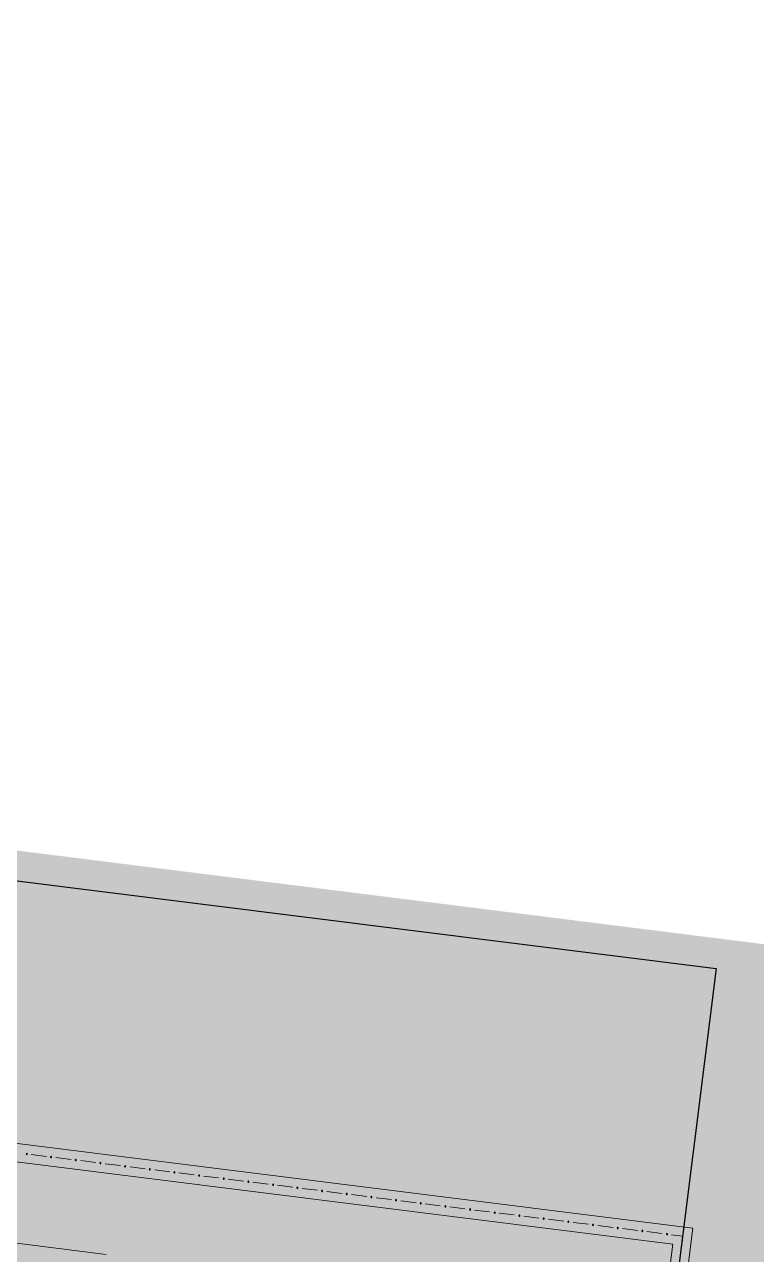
# Model space of a CAD drawing. Header units: metres. Extents: x -4 to 509425, y 7549 to 4732445.
# Drawn here: x 476078.41 to 476090.61, y 4719785.84 to 4719806.36 of the extents above; entities that cross this region are included whole.
import ezdxf

# ---------------------------------------------------------------- set-up
doc = ezdxf.new("R2010")
doc.units = ezdxf.units.M
doc.header["$LTSCALE"] = 0.01
doc.header["$MEASUREMENT"] = 0
doc.layers.get('0').update_dxf_attribs({"lineweight": 0})
for name, color, linetype in [('_SUBESTACIÓN', 1, 'Continuous'), ('NUDO GAROÑA', 211, 'Continuous'), ('SUBESTACION LA VID', 253, 'Continuous')]:
    doc.layers.add(name, color=color, linetype=linetype)

# ---------------------------------------------------------------- blocks, each defined once
blk = doc.blocks.new('A$Cfff6051d')
at = {"layer": 'SUBESTACION LA VID', "transparency": 33554687}
h = blk.add_hatch(color=256, dxfattribs=at)
h.dxf.hatch_style = 2
h.paths.add_polyline_path([(476078.451, 4719787.52), (476078.452, 4719787.529), (476078.444, 4719787.53), (476078.434, 4719787.522), (476078.442, 4719787.513), (476078.45, 4719787.512)])
h = blk.add_hatch(color=256, dxfattribs=at)
h.dxf.hatch_style = 2
h.paths.add_polyline_path([(476078.854, 4719787.47), (476078.855, 4719787.478), (476078.847, 4719787.479), (476078.838, 4719787.472), (476078.845, 4719787.462), (476078.853, 4719787.461)])
h = blk.add_hatch(color=256, dxfattribs=at)
h.dxf.hatch_style = 2
h.paths.add_polyline_path([(476079.266, 4719787.418), (476079.267, 4719787.426), (476079.259, 4719787.427), (476079.249, 4719787.42), (476079.257, 4719787.411), (476079.265, 4719787.41)])
h = blk.add_hatch(color=256, dxfattribs=at)
h.dxf.hatch_style = 2
h.paths.add_polyline_path([(476079.678, 4719787.366), (476079.679, 4719787.375), (476079.67, 4719787.376), (476079.661, 4719787.368), (476079.668, 4719787.359), (476079.677, 4719787.358)])
h = blk.add_hatch(color=256, dxfattribs=at)
h.dxf.hatch_style = 2
h.paths.add_polyline_path([(476080.089, 4719787.315), (476080.09, 4719787.323), (476080.082, 4719787.324), (476080.072, 4719787.317), (476080.08, 4719787.307), (476080.088, 4719787.306)])
h = blk.add_hatch(color=256, dxfattribs=at)
h.dxf.hatch_style = 2
h.paths.add_polyline_path([(476080.501, 4719787.263), (476080.502, 4719787.272), (476080.494, 4719787.273), (476080.484, 4719787.265), (476080.491, 4719787.256), (476080.5, 4719787.255)])
h = blk.add_hatch(color=256, dxfattribs=at)
h.dxf.hatch_style = 2
h.paths.add_polyline_path([(476080.912, 4719787.212), (476080.914, 4719787.22), (476080.905, 4719787.221), (476080.896, 4719787.214), (476080.903, 4719787.204), (476080.911, 4719787.203)])
h = blk.add_hatch(color=256, dxfattribs=at)
h.dxf.hatch_style = 2
h.paths.add_polyline_path([(476081.324, 4719787.16), (476081.325, 4719787.168), (476081.317, 4719787.169), (476081.307, 4719787.162), (476081.315, 4719787.153), (476081.323, 4719787.152)])
h = blk.add_hatch(color=256, dxfattribs=at)
h.dxf.hatch_style = 2
h.paths.add_polyline_path([(476081.736, 4719787.108), (476081.737, 4719787.117), (476081.728, 4719787.118), (476081.719, 4719787.11), (476081.726, 4719787.101), (476081.735, 4719787.1)])
h = blk.add_hatch(color=256, dxfattribs=at)
h.dxf.hatch_style = 2
h.paths.add_polyline_path([(476082.147, 4719787.057), (476082.148, 4719787.065), (476082.14, 4719787.066), (476082.131, 4719787.059), (476082.138, 4719787.049), (476082.146, 4719787.048)])
h = blk.add_hatch(color=256, dxfattribs=at)
h.dxf.hatch_style = 2
h.paths.add_polyline_path([(476082.559, 4719787.005), (476082.56, 4719787.014), (476082.552, 4719787.015), (476082.542, 4719787.007), (476082.549, 4719786.998), (476082.558, 4719786.997)])
h = blk.add_hatch(color=256, dxfattribs=at)
h.dxf.hatch_style = 2
h.paths.add_polyline_path([(476082.962, 4719786.955), (476082.963, 4719786.963), (476082.955, 4719786.964), (476082.945, 4719786.957), (476082.953, 4719786.947), (476082.961, 4719786.946)])
h = blk.add_hatch(color=256, dxfattribs=at)
h.dxf.hatch_style = 2
h.paths.add_polyline_path([(476083.374, 4719786.903), (476083.375, 4719786.911), (476083.366, 4719786.912), (476083.357, 4719786.905), (476083.364, 4719786.896), (476083.373, 4719786.895)])
h = blk.add_hatch(color=256, dxfattribs=at)
h.dxf.hatch_style = 2
h.paths.add_polyline_path([(476083.785, 4719786.851), (476083.786, 4719786.86), (476083.778, 4719786.861), (476083.769, 4719786.854), (476083.776, 4719786.844), (476083.784, 4719786.843)])
h = blk.add_hatch(color=256, dxfattribs=at)
h.dxf.hatch_style = 2
h.paths.add_polyline_path([(476084.197, 4719786.8), (476084.198, 4719786.808), (476084.19, 4719786.809), (476084.18, 4719786.802), (476084.188, 4719786.792), (476084.196, 4719786.791)])
h = blk.add_hatch(color=256, dxfattribs=at)
h.dxf.hatch_style = 2
h.paths.add_polyline_path([(476084.609, 4719786.748), (476084.61, 4719786.757), (476084.601, 4719786.758), (476084.592, 4719786.75), (476084.599, 4719786.741), (476084.608, 4719786.74)])
h = blk.add_hatch(color=256, dxfattribs=at)
h.dxf.hatch_style = 2
h.paths.add_polyline_path([(476085.02, 4719786.697), (476085.021, 4719786.705), (476085.013, 4719786.706), (476085.003, 4719786.699), (476085.011, 4719786.689), (476085.019, 4719786.688)])
h = blk.add_hatch(color=256, dxfattribs=at)
h.dxf.hatch_style = 2
h.paths.add_polyline_path([(476085.432, 4719786.645), (476085.433, 4719786.653), (476085.424, 4719786.654), (476085.415, 4719786.647), (476085.422, 4719786.638), (476085.431, 4719786.637)])
h = blk.add_hatch(color=256, dxfattribs=at)
h.dxf.hatch_style = 2
h.paths.add_polyline_path([(476085.843, 4719786.593), (476085.845, 4719786.602), (476085.836, 4719786.603), (476085.827, 4719786.595), (476085.834, 4719786.586), (476085.842, 4719786.585)])
h = blk.add_hatch(color=256, dxfattribs=at)
h.dxf.hatch_style = 2
h.paths.add_polyline_path([(476086.255, 4719786.542), (476086.256, 4719786.55), (476086.248, 4719786.551), (476086.238, 4719786.544), (476086.246, 4719786.534), (476086.254, 4719786.533)])
h = blk.add_hatch(color=256, dxfattribs=at)
h.dxf.hatch_style = 2
h.paths.add_polyline_path([(476086.667, 4719786.49), (476086.668, 4719786.499), (476086.659, 4719786.5), (476086.65, 4719786.492), (476086.657, 4719786.483), (476086.666, 4719786.482)])
h = blk.add_hatch(color=256, dxfattribs=at)
h.dxf.hatch_style = 2
h.paths.add_polyline_path([(476087.07, 4719786.44), (476087.071, 4719786.448), (476087.063, 4719786.449), (476087.053, 4719786.442), (476087.06, 4719786.432), (476087.069, 4719786.431)])
h = blk.add_hatch(color=256, dxfattribs=at)
h.dxf.hatch_style = 2
h.paths.add_polyline_path([(476087.482, 4719786.388), (476087.483, 4719786.396), (476087.474, 4719786.397), (476087.465, 4719786.39), (476087.472, 4719786.381), (476087.48, 4719786.38)])
h = blk.add_hatch(color=256, dxfattribs=at)
h.dxf.hatch_style = 2
h.paths.add_polyline_path([(476087.893, 4719786.336), (476087.894, 4719786.345), (476087.886, 4719786.346), (476087.876, 4719786.339), (476087.884, 4719786.329), (476087.892, 4719786.328)])
h = blk.add_hatch(color=256, dxfattribs=at)
h.dxf.hatch_style = 2
h.paths.add_polyline_path([(476088.305, 4719786.285), (476088.306, 4719786.293), (476088.297, 4719786.294), (476088.288, 4719786.287), (476088.295, 4719786.277), (476088.304, 4719786.276)])
h = blk.add_hatch(color=256, dxfattribs=at)
h.dxf.hatch_style = 2
h.paths.add_polyline_path([(476088.716, 4719786.233), (476088.717, 4719786.242), (476088.709, 4719786.243), (476088.7, 4719786.235), (476088.707, 4719786.226), (476088.715, 4719786.225)])
h = blk.add_hatch(color=256, dxfattribs=at)
h.dxf.hatch_style = 2
h.paths.add_polyline_path([(476089.128, 4719786.182), (476089.129, 4719786.19), (476089.121, 4719786.191), (476089.111, 4719786.184), (476089.119, 4719786.174), (476089.127, 4719786.173)])
at = {"layer": 'SUBESTACION LA VID', "lineweight": 15}
for p, q in [((476079.768, 4719785.845), (475981.3, 4719798.19)), ((476078.518, 4719787.512), (476078.77, 4719787.48)), ((476078.93, 4719787.46), (476079.182, 4719787.429)), ((476079.342, 4719787.409), (476079.594, 4719787.377)), ((476079.753, 4719787.357), (476080.005, 4719787.325)), ((476080.165, 4719787.305), (476080.417, 4719787.274)), ((476080.576, 4719787.254), (476080.828, 4719787.222)), ((476080.98, 4719787.203), (476081.232, 4719787.172)), ((476081.391, 4719787.152), (476081.643, 4719787.12)), ((476081.803, 4719787.1), (476082.055, 4719787.068)), ((476082.215, 4719787.048), (476082.467, 4719787.017)), ((476082.626, 4719786.997), (476082.878, 4719786.965)), ((476083.038, 4719786.945), (476083.29, 4719786.914)), ((476083.449, 4719786.894), (476083.701, 4719786.862)), ((476083.861, 4719786.842), (476084.113, 4719786.81)), ((476084.273, 4719786.79), (476084.525, 4719786.759)), ((476084.684, 4719786.739), (476084.936, 4719786.707)), ((476085.087, 4719786.688), (476085.339, 4719786.657)), ((476085.499, 4719786.637), (476085.751, 4719786.605)), ((476085.911, 4719786.585), (476086.163, 4719786.553)), ((476086.322, 4719786.533), (476086.574, 4719786.502)), ((476086.734, 4719786.482), (476086.986, 4719786.45)), ((476087.146, 4719786.43), (476087.398, 4719786.399)), ((476087.557, 4719786.379), (476087.809, 4719786.347)), ((476087.969, 4719786.327), (476088.221, 4719786.295)), ((476088.38, 4719786.275), (476088.632, 4719786.244)), ((476088.784, 4719786.225), (476089.036, 4719786.193))]:
    blk.add_line(p, q, dxfattribs=at)
for points in [[(475956.756, 4719712.129), (475967.964, 4719801.525), (476089.55, 4719786.282), (476086.094, 4719758.712), (476078.306, 4719696.592), (475956.719, 4719711.835)], [(475957.05, 4719712.092), (475968.22, 4719801.186), (476089.218, 4719786.017), (476085.8, 4719758.749), (476078.049, 4719696.923), (475957.05, 4719712.092)], [(476089.195, 4719786.173), (476089.38, 4719786.15), (476089.344, 4719785.864)]]:
    blk.add_lwpolyline(points, dxfattribs=at)
at = {"layer": 'SUBESTACION LA VID'}
for points in [[(476078.451, 4719787.52), (476078.452, 4719787.529), (476078.444, 4719787.53), (476078.434, 4719787.522), (476078.442, 4719787.513), (476078.45, 4719787.512)], [(476078.854, 4719787.47), (476078.855, 4719787.478), (476078.847, 4719787.479), (476078.838, 4719787.472), (476078.845, 4719787.462), (476078.853, 4719787.461)], [(476079.266, 4719787.418), (476079.267, 4719787.426), (476079.259, 4719787.427), (476079.249, 4719787.42), (476079.257, 4719787.411), (476079.265, 4719787.41)], [(476079.678, 4719787.366), (476079.679, 4719787.375), (476079.67, 4719787.376), (476079.661, 4719787.368), (476079.668, 4719787.359), (476079.677, 4719787.358)], [(476080.089, 4719787.315), (476080.09, 4719787.323), (476080.082, 4719787.324), (476080.072, 4719787.317), (476080.08, 4719787.307), (476080.088, 4719787.306)], [(476080.501, 4719787.263), (476080.502, 4719787.272), (476080.494, 4719787.273), (476080.484, 4719787.265), (476080.491, 4719787.256), (476080.5, 4719787.255)], [(476080.912, 4719787.212), (476080.914, 4719787.22), (476080.905, 4719787.221), (476080.896, 4719787.214), (476080.903, 4719787.204), (476080.911, 4719787.203)], [(476081.324, 4719787.16), (476081.325, 4719787.168), (476081.317, 4719787.169), (476081.307, 4719787.162), (476081.315, 4719787.153), (476081.323, 4719787.152)], [(476081.736, 4719787.108), (476081.737, 4719787.117), (476081.728, 4719787.118), (476081.719, 4719787.11), (476081.726, 4719787.101), (476081.735, 4719787.1)], [(476082.147, 4719787.057), (476082.148, 4719787.065), (476082.14, 4719787.066), (476082.131, 4719787.059), (476082.138, 4719787.049), (476082.146, 4719787.048)], [(476082.559, 4719787.005), (476082.56, 4719787.014), (476082.552, 4719787.015), (476082.542, 4719787.007), (476082.549, 4719786.998), (476082.558, 4719786.997)], [(476082.962, 4719786.955), (476082.963, 4719786.963), (476082.955, 4719786.964), (476082.945, 4719786.957), (476082.953, 4719786.947), (476082.961, 4719786.946)], [(476083.374, 4719786.903), (476083.375, 4719786.911), (476083.366, 4719786.912), (476083.357, 4719786.905), (476083.364, 4719786.896), (476083.373, 4719786.895)], [(476083.785, 4719786.851), (476083.786, 4719786.86), (476083.778, 4719786.861), (476083.769, 4719786.854), (476083.776, 4719786.844), (476083.784, 4719786.843)], [(476084.197, 4719786.8), (476084.198, 4719786.808), (476084.19, 4719786.809), (476084.18, 4719786.802), (476084.188, 4719786.792), (476084.196, 4719786.791)], [(476084.609, 4719786.748), (476084.61, 4719786.757), (476084.601, 4719786.758), (476084.592, 4719786.75), (476084.599, 4719786.741), (476084.608, 4719786.74)], [(476085.02, 4719786.697), (476085.021, 4719786.705), (476085.013, 4719786.706), (476085.003, 4719786.699), (476085.011, 4719786.689), (476085.019, 4719786.688)], [(476085.432, 4719786.645), (476085.433, 4719786.653), (476085.424, 4719786.654), (476085.415, 4719786.647), (476085.422, 4719786.638), (476085.431, 4719786.637)], [(476085.843, 4719786.593), (476085.845, 4719786.602), (476085.836, 4719786.603), (476085.827, 4719786.595), (476085.834, 4719786.586), (476085.842, 4719786.585)], [(476086.255, 4719786.542), (476086.256, 4719786.55), (476086.248, 4719786.551), (476086.238, 4719786.544), (476086.246, 4719786.534), (476086.254, 4719786.533)], [(476086.667, 4719786.49), (476086.668, 4719786.499), (476086.659, 4719786.5), (476086.65, 4719786.492), (476086.657, 4719786.483), (476086.666, 4719786.482)], [(476087.07, 4719786.44), (476087.071, 4719786.448), (476087.063, 4719786.449), (476087.053, 4719786.442), (476087.06, 4719786.432), (476087.069, 4719786.431)], [(476087.482, 4719786.388), (476087.483, 4719786.396), (476087.474, 4719786.397), (476087.465, 4719786.39), (476087.472, 4719786.381), (476087.48, 4719786.38)], [(476087.893, 4719786.336), (476087.894, 4719786.345), (476087.886, 4719786.346), (476087.876, 4719786.339), (476087.884, 4719786.329), (476087.892, 4719786.328)], [(476088.305, 4719786.285), (476088.306, 4719786.293), (476088.297, 4719786.294), (476088.288, 4719786.287), (476088.295, 4719786.277), (476088.304, 4719786.276)], [(476088.716, 4719786.233), (476088.717, 4719786.242), (476088.709, 4719786.243), (476088.7, 4719786.235), (476088.707, 4719786.226), (476088.715, 4719786.225)], [(476089.128, 4719786.182), (476089.129, 4719786.19), (476089.121, 4719786.191), (476089.111, 4719786.184), (476089.119, 4719786.174), (476089.127, 4719786.173)]]:
    blk.add_lwpolyline(points, close=True, dxfattribs=at)
at = {"layer": 'SUBESTACION LA VID', "lineweight": 0}
for points in [[(476078.451, 4719787.52), (476078.452, 4719787.529), (476078.444, 4719787.53), (476078.434, 4719787.522), (476078.442, 4719787.513), (476078.45, 4719787.512)], [(476078.854, 4719787.47), (476078.855, 4719787.478), (476078.847, 4719787.479), (476078.838, 4719787.472), (476078.845, 4719787.462), (476078.853, 4719787.461)], [(476079.266, 4719787.418), (476079.267, 4719787.426), (476079.259, 4719787.427), (476079.249, 4719787.42), (476079.257, 4719787.411), (476079.265, 4719787.41)], [(476079.678, 4719787.366), (476079.679, 4719787.375), (476079.67, 4719787.376), (476079.661, 4719787.368), (476079.668, 4719787.359), (476079.677, 4719787.358)], [(476080.089, 4719787.315), (476080.09, 4719787.323), (476080.082, 4719787.324), (476080.072, 4719787.317), (476080.08, 4719787.307), (476080.088, 4719787.306)], [(476080.501, 4719787.263), (476080.502, 4719787.272), (476080.494, 4719787.273), (476080.484, 4719787.265), (476080.491, 4719787.256), (476080.5, 4719787.255)], [(476080.912, 4719787.212), (476080.914, 4719787.22), (476080.905, 4719787.221), (476080.896, 4719787.214), (476080.903, 4719787.204), (476080.911, 4719787.203)], [(476081.324, 4719787.16), (476081.325, 4719787.168), (476081.317, 4719787.169), (476081.307, 4719787.162), (476081.315, 4719787.153), (476081.323, 4719787.152)], [(476081.736, 4719787.108), (476081.737, 4719787.117), (476081.728, 4719787.118), (476081.719, 4719787.11), (476081.726, 4719787.101), (476081.735, 4719787.1)], [(476082.147, 4719787.057), (476082.148, 4719787.065), (476082.14, 4719787.066), (476082.131, 4719787.059), (476082.138, 4719787.049), (476082.146, 4719787.048)], [(476082.559, 4719787.005), (476082.56, 4719787.014), (476082.552, 4719787.015), (476082.542, 4719787.007), (476082.549, 4719786.998), (476082.558, 4719786.997)], [(476082.962, 4719786.955), (476082.963, 4719786.963), (476082.955, 4719786.964), (476082.945, 4719786.957), (476082.953, 4719786.947), (476082.961, 4719786.946)], [(476083.374, 4719786.903), (476083.375, 4719786.911), (476083.366, 4719786.912), (476083.357, 4719786.905), (476083.364, 4719786.896), (476083.373, 4719786.895)], [(476083.785, 4719786.851), (476083.786, 4719786.86), (476083.778, 4719786.861), (476083.769, 4719786.854), (476083.776, 4719786.844), (476083.784, 4719786.843)], [(476084.197, 4719786.8), (476084.198, 4719786.808), (476084.19, 4719786.809), (476084.18, 4719786.802), (476084.188, 4719786.792), (476084.196, 4719786.791)], [(476084.609, 4719786.748), (476084.61, 4719786.757), (476084.601, 4719786.758), (476084.592, 4719786.75), (476084.599, 4719786.741), (476084.608, 4719786.74)], [(476085.02, 4719786.697), (476085.021, 4719786.705), (476085.013, 4719786.706), (476085.003, 4719786.699), (476085.011, 4719786.689), (476085.019, 4719786.688)], [(476085.432, 4719786.645), (476085.433, 4719786.653), (476085.424, 4719786.654), (476085.415, 4719786.647), (476085.422, 4719786.638), (476085.431, 4719786.637)], [(476085.843, 4719786.593), (476085.845, 4719786.602), (476085.836, 4719786.603), (476085.827, 4719786.595), (476085.834, 4719786.586), (476085.842, 4719786.585)], [(476086.255, 4719786.542), (476086.256, 4719786.55), (476086.248, 4719786.551), (476086.238, 4719786.544), (476086.246, 4719786.534), (476086.254, 4719786.533)], [(476086.667, 4719786.49), (476086.668, 4719786.499), (476086.659, 4719786.5), (476086.65, 4719786.492), (476086.657, 4719786.483), (476086.666, 4719786.482)], [(476087.07, 4719786.44), (476087.071, 4719786.448), (476087.063, 4719786.449), (476087.053, 4719786.442), (476087.06, 4719786.432), (476087.069, 4719786.431)], [(476087.482, 4719786.388), (476087.483, 4719786.396), (476087.474, 4719786.397), (476087.465, 4719786.39), (476087.472, 4719786.381), (476087.48, 4719786.38)], [(476087.893, 4719786.336), (476087.894, 4719786.345), (476087.886, 4719786.346), (476087.876, 4719786.339), (476087.884, 4719786.329), (476087.892, 4719786.328)], [(476088.305, 4719786.285), (476088.306, 4719786.293), (476088.297, 4719786.294), (476088.288, 4719786.287), (476088.295, 4719786.277), (476088.304, 4719786.276)], [(476088.716, 4719786.233), (476088.717, 4719786.242), (476088.709, 4719786.243), (476088.7, 4719786.235), (476088.707, 4719786.226), (476088.715, 4719786.225)], [(476089.128, 4719786.182), (476089.129, 4719786.19), (476089.121, 4719786.191), (476089.111, 4719786.184), (476089.119, 4719786.174), (476089.127, 4719786.173)]]:
    blk.add_lwpolyline(points, close=True, dxfattribs=at)

msp = doc.modelspace()

# ---------------------------------------------------------------- hatches: boundary and pattern name
at = {"layer": '_SUBESTACIÓN', "transparency": 33554559}
h = msp.add_hatch(color=1, dxfattribs=at)
h.dxf.hatch_style = 1
h.paths.add_polyline_path([(475968.64, 4719805.825), (476089.939, 4719790.615), (476078.169, 4719696.74), (475956.869, 4719711.95)])

# ---------------------------------------------------------------- linework, layer by layer
at = {"layer": '_SUBESTACIÓN', "color": 1}
msp.add_lwpolyline([(475968.64, 4719805.825), (476089.939, 4719790.615), (476082.477, 4719731.1)], dxfattribs=at)
at = {"layer": 'NUDO GAROÑA', "color": 1, "const_width": 10}
msp.add_lwpolyline([(475968.088, 4719801.356), (476089.38, 4719786.15), (476082.478, 4719731.1)], dxfattribs=at)

# ---------------------------------------------------------------- block references
at = {"linetype": 'Continuous'}
msp.add_blockref('A$Cfff6051d', (0, 0), dxfattribs=at)

doc.saveas('drawing.dxf')
